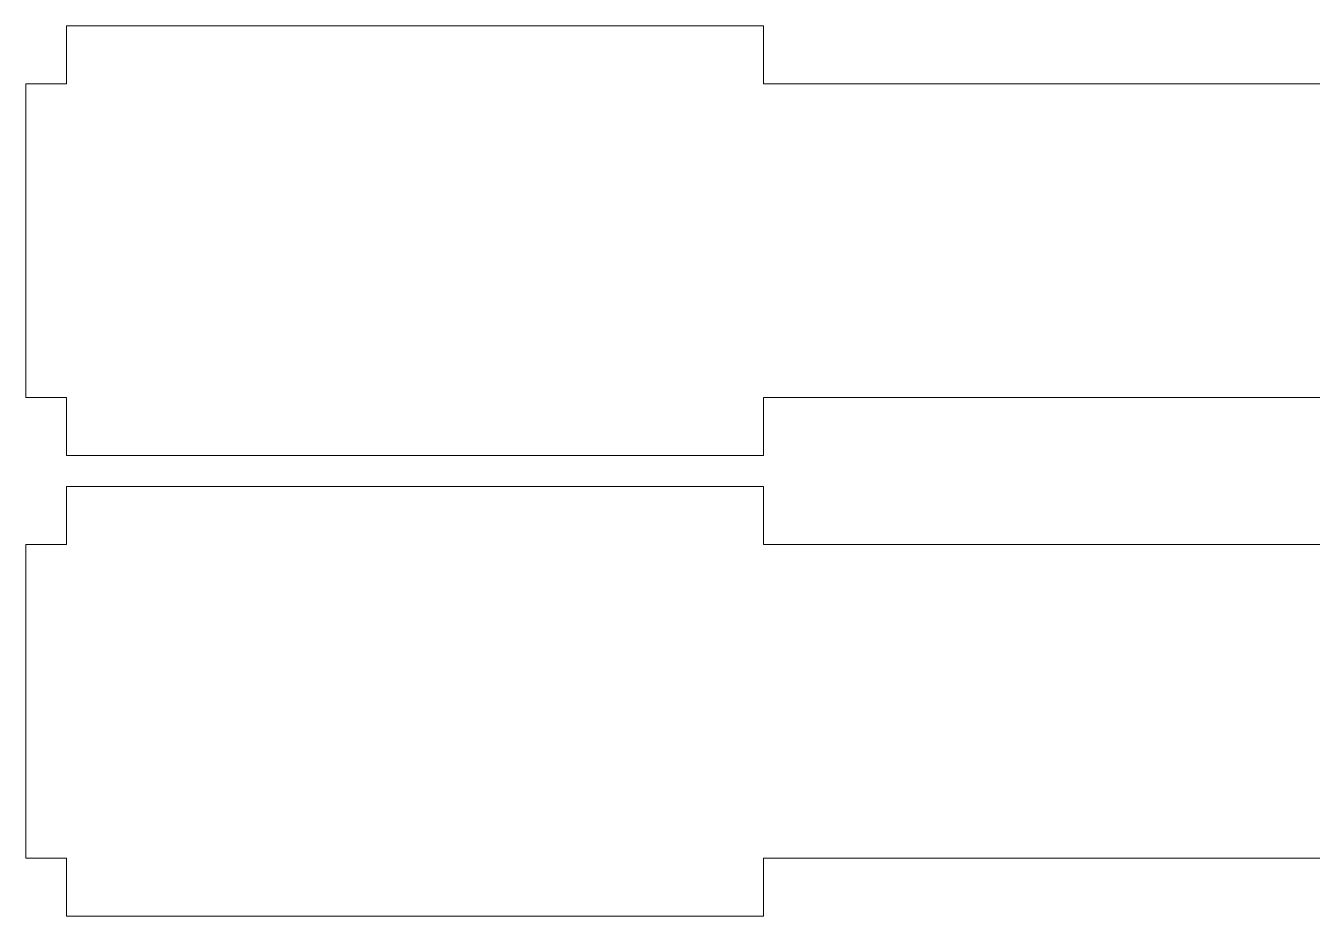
# Model space of a CAD drawing. Header units: inches. Extents: x -14.3 to 12.3, y -4.6 to 6.3.
# Drawn here: x -12.353 to -7.994, y -4.574 to -1.556 of the extents above; entities that cross this region are included whole.
import ezdxf

# ---------------------------------------------------------------- set-up
doc = ezdxf.new("R2010")
doc.units = ezdxf.units.IN
doc.header["$MEASUREMENT"] = 0
doc.layers.add('Layer 1', color=7, linetype='Continuous')

msp = doc.modelspace()

# ---------------------------------------------------------------- linework, layer by layer
at = {"layer": 'Layer 1', "lineweight": 5}
for points in [[(-12.215, -1.7524), (-12.215, -1.7524), (-12.215, -1.5555), (-12.215, -1.5555), (-12.215, -1.5555), (-12.215, -1.5555), (-9.8528, -1.5555), (-9.8528, -1.5555), (-9.8528, -1.5555), (-9.8528, -1.5555), (-9.8528, -1.7524), (-9.8528, -1.7524)], [(-12.215, -2.8154), (-12.215, -2.8154), (-12.3528, -2.8154), (-12.3528, -2.8154), (-12.3528, -2.8154), (-12.3528, -2.8154), (-12.3528, -1.7524), (-12.3528, -1.7524), (-12.3528, -1.7524), (-12.3528, -1.7524), (-12.215, -1.7524), (-12.215, -1.7524)], [(-9.8528, -2.8154), (-9.8528, -2.8154), (-9.8528, -3.0122), (-9.8528, -3.0122), (-9.8528, -3.0122), (-9.8528, -3.0122), (-12.215, -3.0122), (-12.215, -3.0122), (-12.215, -3.0122), (-12.215, -3.0122), (-12.215, -2.8154), (-12.215, -2.8154)], [(-12.215, -3.3138), (-12.215, -3.3138), (-12.215, -3.117), (-12.215, -3.117), (-12.215, -3.117), (-12.215, -3.117), (-9.8528, -3.117), (-9.8528, -3.117), (-9.8528, -3.117), (-9.8528, -3.117), (-9.8528, -3.3138), (-9.8528, -3.3138)], [(-12.215, -4.3768), (-12.215, -4.3768), (-12.3528, -4.3768), (-12.3528, -4.3768), (-12.3528, -4.3768), (-12.3528, -4.3768), (-12.3528, -3.3138), (-12.3528, -3.3138), (-12.3528, -3.3138), (-12.3528, -3.3138), (-12.215, -3.3138), (-12.215, -3.3138)], [(-9.8528, -4.3768), (-9.8528, -4.3768), (-9.8528, -4.5736), (-9.8528, -4.5736), (-9.8528, -4.5736), (-9.8528, -4.5736), (-12.215, -4.5736), (-12.215, -4.5736), (-12.215, -4.5736), (-12.215, -4.5736), (-12.215, -4.3768), (-12.215, -4.3768)]]:
    msp.add_open_spline(points, degree=3, knots=[0, 0, 0, 0, 0.333333, 0.333333, 0.333333, 0.333333, 0.666667, 0.666667, 0.666667, 0.666667, 1, 1, 1, 1], dxfattribs=at)
for points in [[(-9.8528, -1.7524), (-9.8528, -1.7524), (-6.7032, -1.7524), (-6.7032, -1.7524)], [(-6.7032, -2.8154), (-6.7032, -2.8154), (-9.8528, -2.8154), (-9.8528, -2.8154)], [(-9.8528, -3.3138), (-9.8528, -3.3138), (-6.7032, -3.3138), (-6.7032, -3.3138)], [(-6.7032, -4.3768), (-6.7032, -4.3768), (-9.8528, -4.3768), (-9.8528, -4.3768)]]:
    msp.add_open_spline(points, degree=3, dxfattribs=at)

doc.saveas('drawing.dxf')
